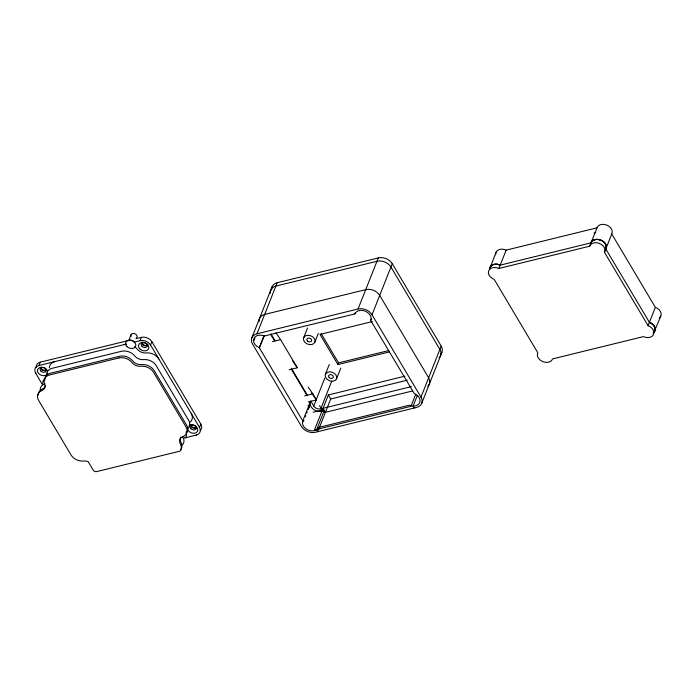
<?xml version="1.0" encoding="UTF-8"?>
<svg xmlns="http://www.w3.org/2000/svg" width="696" height="696" viewBox="0 0 696 696"><rect width="100%" height="100%" fill="white"/><g stroke="black" fill="none" stroke-linecap="round" stroke-linejoin="round"><path stroke-width="1.04" d="M653.031 333.193A8.013 5.942 21.6 0 0 654.971 327.572A8.013 5.942 21.6 0 0 649.412 322.37L605.807 248.977C607.573 245.296 604.232 241.408 600.892 240.155A8.013 5.942 21.6 0 0 591.017 242.852L500.207 265.141L497.109 264.245L493.725 264.436L490.863 266.09L489.688 269.135L495.996 252.335M654.893 331.052C656.363 327.224 652.839 323.527 649.412 322.37L652.839 324.432L654.893 327.364L655.214 329.904L653.857 332.549L660.835 316.036M42.465 384.644L35.679 373.221L35.922 372.595M35.679 373.221A8.013 5.942 21.6 0 1 38.985 365.496L40.307 362.164L128.76 340.448L131.022 334.759M134.815 341.98L140.079 340.683L141.401 337.351A8.013 5.942 21.6 0 1 151.876 341.684L200.813 424.064A8.013 5.942 21.6 0 1 200.265 430.328M184.692 437.941L196.185 435.122A8.013 5.942 21.6 0 0 199.491 427.396L150.554 345.025L151.876 341.684M196.185 435.122L196.429 434.495M199.491 427.396L200.813 424.064M251.874 337.751L272.092 286.682M253.996 340.466L254.954 338.038M441.194 346.077L420.976 397.146A10.692 7.917 21.6 0 1 416.556 407.438L315.462 432.251A10.692 7.917 21.6 0 1 301.499 426.474L252.561 344.094A10.692 7.917 21.6 0 1 256.981 333.802L277.199 282.733L378.285 257.92A10.692 7.917 21.6 0 1 392.257 263.697L441.194 346.077A10.692 7.917 21.6 0 1 440.464 354.438M371.22 319.09L370.672 320.456L414.268 393.571A8.552 6.334 21.6 0 1 419.679 402.671A8.552 6.334 21.6 0 1 409.274 405.22L318.594 427.475A8.552 6.334 21.6 0 1 308.189 430.041A8.552 6.334 21.6 0 1 302.795 420.932L259.269 347.661L264.054 335.568M259.469 347.748L264.262 335.646M303.691 337.673L307.545 327.938M314.801 342.275A6.012 4.454 21.6 0 0 307.989 335.281A6.012 4.454 21.6 0 0 304.944 342.371A6.012 4.454 21.6 0 0 314.801 342.275L318.272 333.514M302.795 420.932L310.529 401.427M303.413 421.628L303.9 420.419M305.335 416.791L305.814 415.582M306.771 413.163L307.249 411.954M308.206 409.535L308.685 408.317M309.546 407.708A10.692 7.917 21.6 0 1 309.163 407.108L309.946 405.133M325.415 374.239L329.269 364.504M411.301 386.645L320.743 408.874A5.342 3.958 21.6 0 1 313.757 405.986L324.745 378.241M259.269 347.661A8.552 6.334 21.6 0 1 253.849 338.569A8.552 6.334 21.6 0 1 264.262 336.02L354.873 313.913L355.421 312.556M256.981 333.802L358.066 308.989L378.285 257.92M389.221 351.95L337.899 364.547L338.56 362.877L321.195 333.654M320.743 408.874L331.731 381.13M404.898 376.162L328.329 394.963L314.453 430.006L410.945 406.325L415.703 394.301M336.525 378.841A6.012 4.454 21.6 0 0 329.713 371.847A6.012 4.454 21.6 0 0 326.676 378.937A6.012 4.454 21.6 0 0 336.525 378.841L340.762 368.132M328.329 394.963L330.713 398.982L317.759 431.685L316.619 429.763L324.284 410.396A8.552 6.334 21.6 0 1 314.087 409.761A8.552 6.334 21.6 0 1 310.459 401.575M420.976 397.146L372.038 314.766L392.257 263.697M417.33 395.424L413.111 406.072L414.259 408.004M421.654 403.489L441.873 352.42M498.884 268.482L589.703 246.193A8.013 5.942 21.6 0 1 599.569 243.487A8.013 5.942 21.6 0 1 604.485 252.317L648.089 325.711A8.013 5.942 21.6 0 1 653.57 334.393A8.013 5.942 21.6 0 1 643.417 336.612L552.598 358.901A8.013 5.942 21.6 0 1 542.732 361.598A8.013 5.942 21.6 0 1 537.808 352.776L494.203 279.383A8.013 5.942 21.6 0 1 488.723 270.692A8.013 5.942 21.6 0 1 498.884 268.482L506.149 250.125L596.968 227.836A8.013 5.942 21.6 0 1 606.834 225.13A8.013 5.942 21.6 0 1 611.758 233.96L655.362 307.354A8.013 5.942 21.6 0 1 659.356 317.915M589.703 246.193L596.968 227.836M604.485 252.317L611.758 233.96M648.089 325.711L655.362 307.354M354.873 313.913L354.943 313.765A8.552 6.334 21.6 0 1 365.339 311.199A8.552 6.334 21.6 0 1 370.742 320.308L370.672 320.456M490.045 267.36C491.828 263.654 496.927 263.549 500.207 265.141A8.013 5.942 21.6 0 0 489.697 268.821M136.138 338.639L141.401 337.351M38.985 365.496L126.394 344.041M593.966 233.177L595.785 232.734M272.432 341.658L280.601 339.657L297.314 367.784L289.144 369.793M372.36 321.552L319.995 334.411L337.899 364.547M338.56 362.877L388.829 350.54M304.665 395.911L312.835 393.901L316.41 399.93L308.241 401.94M330.713 398.982L407.282 380.181M313.191 412.232L322.379 409.979L319.473 405.672M324.179 412.632L412.641 390.926M275.955 332.758L280.601 339.657M292.668 360.893L297.314 367.784M308.189 387.011L312.835 393.901M311.764 393.04L316.41 399.93M323.04 408.308L325.423 412.328M270.866 333.784L275.016 340.77M291.328 368.228L307.162 394.876M310.703 400.835L313.757 405.986M270.935 334.776L274.189 340.257M291.546 369.472L306.727 395.032M308.067 405.263L309.163 407.108M439.141 357.779A10.692 7.917 21.6 0 0 439.872 349.418L390.935 267.038A10.692 7.917 21.6 0 0 376.962 261.261L275.877 286.073A10.692 7.917 21.6 0 0 270.344 293.242M271.675 289.936A10.692 7.917 21.6 0 1 277.199 282.733M259.112 321.613A10.692 7.917 21.6 0 1 264.645 314.444L365.731 289.632A10.692 7.917 21.6 0 1 379.703 295.409L428.64 377.789A10.692 7.917 21.6 0 1 427.736 386.306M358.066 308.989A10.692 7.917 21.6 0 1 372.038 314.766M495.674 254.745A8.013 5.942 21.6 0 1 506.149 250.125M36.166 367.54A8.013 5.942 21.6 0 1 40.307 362.164M147.535 344.129A2.671 1.984 21.6 0 1 144.202 345.199A2.671 1.984 21.6 0 1 142.645 342.101M46.354 369.211A2.671 1.984 21.6 0 1 43.108 370.011A2.671 1.984 21.6 0 1 41.421 367.166M196.498 426.378A2.671 1.984 21.6 0 1 193.488 427.701A2.671 1.984 21.6 0 1 191.4 424.865M40.151 389.473A10.692 7.917 21.6 0 1 44.457 383.922A8.013 5.942 21.6 0 0 44.918 383.714M46.684 374.892A10.692 7.917 21.6 0 1 52.261 368.262L121.522 351.271A10.692 7.917 21.6 0 1 134.711 355.926A8.013 5.942 21.6 0 0 143.576 359.597A10.692 7.917 21.6 0 1 156.182 365.618L188.581 420.158A10.692 7.917 21.6 0 1 187.65 428.701M182.709 436.775A8.013 5.942 21.6 0 0 182.944 437.253A10.692 7.917 21.6 0 1 183.274 443.735A2.671 1.984 21.6 0 1 181.917 444.648M38.158 395.093A10.692 7.917 21.6 0 1 42.473 388.933A8.013 5.942 21.6 0 0 45.632 385.332M44.762 380.521A10.692 7.917 21.6 0 1 50.277 373.274L119.538 356.274A10.692 7.917 21.6 0 1 132.727 360.928A8.013 5.942 21.6 0 0 141.593 364.6A10.692 7.917 21.6 0 1 154.199 370.62L186.598 425.16A10.692 7.917 21.6 0 1 186.11 433.277M180.925 437.045A8.013 5.942 21.6 0 0 180.96 442.256A10.692 7.917 21.6 0 1 181.291 448.737A2.671 1.984 21.6 0 1 180.586 449.425M42.787 383.409A10.692 7.917 21.6 0 1 44.875 378.589M49.32 367.845A10.692 7.917 21.6 0 1 54.906 361.589M124.158 344.59A10.692 7.917 21.6 0 1 126.333 344.294M134.546 346.686A10.692 7.917 21.6 0 1 137.347 349.253A8.013 5.942 21.6 0 0 146.221 352.924A10.692 7.917 21.6 0 1 158.819 358.945M140.079 340.683A8.013 5.942 21.6 0 1 150.554 345.025M191.226 413.476A10.692 7.917 21.6 0 1 190.295 422.028M186.18 431.911A10.692 7.917 21.6 0 1 185.919 437.053A2.671 1.984 21.6 0 1 184.779 437.915M128.995 340.666A3.21 2.375 21.6 0 1 132.144 340.422A3.21 2.375 21.6 0 1 134.389 342.693M131.109 336.446A3.21 2.375 21.6 0 1 132.458 333.601A3.21 2.375 21.6 0 1 136.486 334.941A3.21 2.375 21.6 0 1 136.12 338.117M147.944 344.598A3.21 2.375 21.6 0 1 144.046 345.555A3.21 2.375 21.6 0 1 142.019 342.145M47.641 373.186A5.342 3.958 21.6 0 1 39.681 374.439A5.342 3.958 21.6 0 1 39.689 367.653A5.342 3.958 21.6 0 1 47.641 371.551M46.597 369.837A3.21 2.375 21.6 0 1 42.804 370.307A3.21 2.375 21.6 0 1 40.846 367.192M189.042 425.543A5.342 3.958 21.6 0 1 196.951 427.596A5.342 3.958 21.6 0 1 194.549 433.199A5.342 3.958 21.6 0 1 187.529 429.067M196.629 427.405A3.21 2.375 21.6 0 1 192.983 427.936A3.21 2.375 21.6 0 1 190.826 425.004M606.303 246.61L605.807 248.977A8.013 5.942 21.6 0 0 600.892 240.155C597.733 238.78 593.088 238.954 591.252 242.304C592.992 237.249 605.816 239.041 606.303 246.61M118.877 357.944L49.616 374.944A10.692 7.917 21.6 0 0 44.614 384.061A8.013 5.942 21.6 0 1 41.812 390.604A10.692 7.917 21.6 0 0 38.663 400.487L71.062 455.027A10.692 7.917 21.6 0 0 83.659 461.048A8.013 5.942 21.6 0 1 88.148 461.631L93.203 470.148A2.671 1.984 21.6 0 0 96.692 471.592L179.403 451.286A2.671 1.984 21.6 0 0 180.629 450.408A10.692 7.917 21.6 0 0 180.299 443.926A8.013 5.942 21.6 0 1 182.787 436.723A10.692 7.917 21.6 0 0 185.936 426.831L153.538 372.29A10.692 7.917 21.6 0 0 140.931 366.27A8.013 5.942 21.6 0 1 132.066 362.599A10.692 7.917 21.6 0 0 118.877 357.944M329.199 377.528A2.471 1.827 21.6 0 0 333.254 377.484A2.471 1.827 21.6 0 0 330.452 374.613A2.471 1.827 21.6 0 0 329.199 377.528M307.475 340.962A2.471 1.827 21.6 0 0 311.53 340.918A2.471 1.827 21.6 0 0 308.728 338.047A2.471 1.827 21.6 0 0 307.475 340.962M126.855 346.46A5.342 3.958 21.6 0 0 135.616 346.373A5.342 3.958 21.6 0 0 129.56 340.161A5.342 3.958 21.6 0 0 126.855 346.46M142.028 346.321A3.21 2.375 21.6 0 0 147.282 346.269A3.21 2.375 21.6 0 0 143.654 342.536A3.21 2.375 21.6 0 0 142.028 346.321M139.835 348.844A5.342 3.958 21.6 0 0 148.596 348.757A5.342 3.958 21.6 0 0 142.541 342.536A5.342 3.958 21.6 0 0 139.835 348.844M40.933 371.133A3.21 2.375 21.6 0 0 46.188 371.081A3.21 2.375 21.6 0 0 42.56 367.349A3.21 2.375 21.6 0 0 40.933 371.133M190.965 428.701A3.21 2.375 21.6 0 0 196.22 428.649A3.21 2.375 21.6 0 0 192.592 424.917A3.21 2.375 21.6 0 0 190.965 428.701"/></g></svg>
